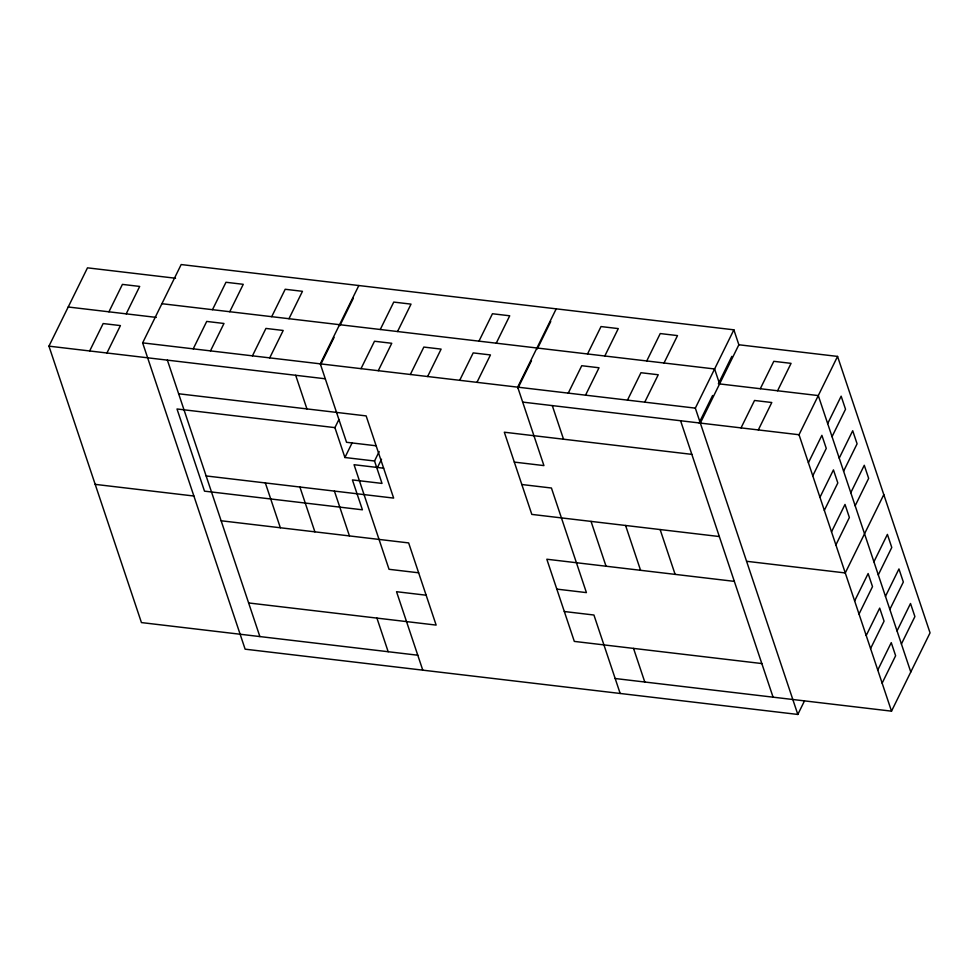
<?xml version="1.0" encoding="UTF-8"?>
<svg xmlns="http://www.w3.org/2000/svg" width="979" height="979" viewBox="0 0 979 979"><rect width="100%" height="100%" fill="white"/><g stroke="black" fill="none" stroke-linecap="round" stroke-linejoin="round"><path stroke-width="1.47" d="M417.788 655.22L141.441 622.583L48.95 346.15L87.486 267.842L175.547 278.244M89.664 350.959L103.15 323.559L120.417 325.591L106.931 353.003M108.926 311.811L122.412 284.399L139.691 286.431L126.205 313.843M804.469 700.94L797.824 714.45L245.129 649.175L142.64 342.87L181.176 264.55L733.871 329.825L738.864 344.767L700.328 423.075M193.23 348.842L206.716 321.43L223.983 323.474L210.497 350.886M212.492 309.682L225.978 282.27L243.257 284.314L229.759 311.726M252.447 355.83L265.933 328.43L283.2 330.461L269.714 357.873M271.709 316.682L285.195 289.27L302.462 291.314L288.976 318.713M358.828 285.538L320.292 363.845L346.542 442.288L376.144 445.788M320.61 364.775L334.096 337.376M339.872 325.628L353.358 298.216M361.006 368.655L374.492 341.243L391.759 343.286L378.273 370.698M380.268 329.495L393.754 302.083L411.033 304.126L397.547 331.538M334.916 427.627L177.003 408.977L204.501 491.152L362.414 509.802L352.416 479.918L382.018 483.418L374.529 460.999L344.914 457.511L334.916 427.627L338.905 419.526M344.914 457.511L352.22 442.655M410.348 374.48L423.834 347.068L441.113 349.111L427.627 376.523M374.529 460.999L379.179 451.552M377.478 467.472L381.529 459.249M459.702 380.305L473.187 352.905L490.455 354.936L476.969 382.348M478.964 341.157L492.449 313.745L509.729 315.789L496.243 343.188M556.219 308.838L517.683 387.158L543.932 465.6L514.318 462.1M517.989 388.088L531.487 360.676M537.263 348.94L550.749 321.528M568.261 393.13L581.746 365.718L599.026 367.761L585.54 395.173M587.535 353.97L601.02 326.558L618.287 328.601L604.802 356.013M627.478 400.117L640.964 372.718L658.243 374.749L644.745 402.161M646.752 360.97L660.238 333.558L677.505 335.601L664.019 363.001M797.824 714.45L695.335 408.133L733.871 329.825M699.092 422.928L712.59 395.516M718.366 383.78L731.851 356.368M741.042 427.884L754.528 400.472L771.795 402.516L758.309 429.928M760.304 388.724L773.802 361.324L791.069 363.356L777.583 390.768M615.167 678.52L891.514 711.158L799.023 434.737L837.559 356.417L738.864 344.767M808.397 462.749L821.883 435.337L826.264 448.406L812.778 475.818M827.671 423.589L841.157 396.177L845.526 409.259L832.04 436.671M819.961 497.295L833.447 469.896L837.816 482.965L824.33 510.377M839.223 458.148L852.709 430.736L857.09 443.805L843.604 471.217M831.526 531.854L845.012 504.442L849.38 517.524L835.895 544.924M850.788 492.694L864.273 465.282L868.654 478.364L855.169 505.776M883.804 494.628L845.269 572.948L746.573 561.285M854.643 600.959L868.128 573.547L872.509 586.629L859.024 614.029M873.917 561.799L887.402 534.399L891.771 547.469L878.285 574.881M866.207 635.518L879.693 608.106L884.061 621.175L870.576 648.587M885.469 596.358L898.955 568.946L903.336 582.028L889.85 609.427M877.771 670.064L891.257 642.652L895.626 655.734L882.14 683.146M897.033 630.904L910.519 603.505L914.9 616.574L901.414 643.986M891.514 711.158L930.05 632.85L837.559 356.417M161.914 303.71L714.597 368.973L719.602 383.915L818.297 395.577L910.788 671.998M68.212 307.002L156.285 317.404M142.64 342.87L695.335 408.133M48.95 346.15L325.297 378.787M522.676 402.1L799.023 434.737M178.631 393.766L366.146 415.904L393.644 498.091L206.128 475.941M691.835 454.366L504.32 432.216L531.817 514.403L719.332 536.541M383.646 468.207L354.043 464.707L389.042 569.301L418.645 572.801M521.819 484.519L551.434 488.019L586.421 592.613L556.818 589.113M95.196 484.372L193.891 496.023M221.132 520.767L408.647 542.917L436.144 625.091L248.629 602.954M734.336 581.367L546.82 559.229L574.318 641.404L761.833 663.554M426.146 595.208L396.532 591.708L422.781 670.162M564.32 611.52L593.923 615.02L620.172 693.462M680.589 420.75L773.08 697.17M660.127 529.553L675.118 574.379M625.581 525.478L640.572 570.304M552.291 405.6L563.537 439.216M591.035 521.391L606.038 566.217M633.535 648.404L644.782 682.02M295.682 375.287L306.929 408.916M334.426 491.091L349.43 535.917M376.927 618.104L388.173 651.72M299.892 487.016L314.883 531.842M265.346 482.928L280.349 527.754M167.385 360.137L259.876 636.57"/></g></svg>
